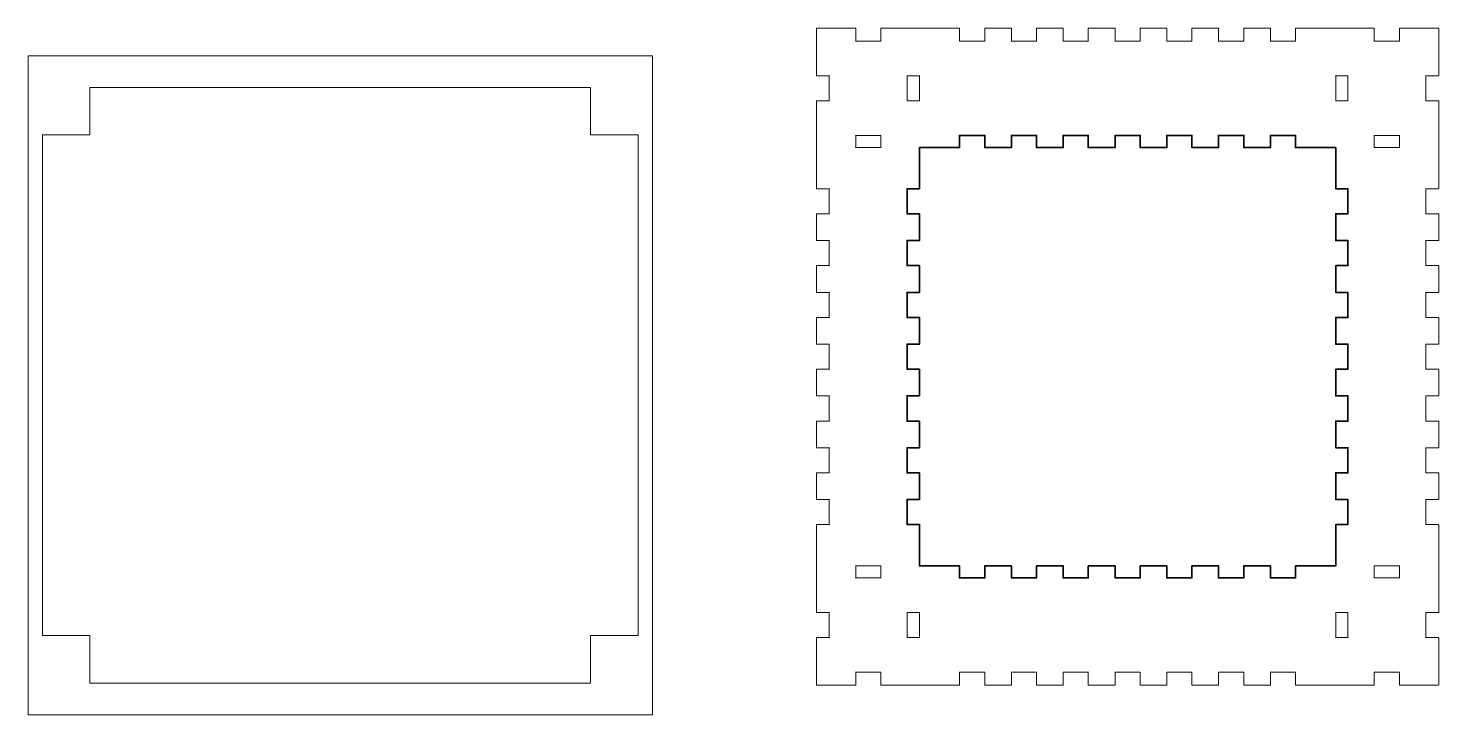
# Model space of a CAD drawing. Header units: millimetres. Extents: x 10 to 623, y 3 to 441.
# Drawn here: x 296.5 to 623.3, y 3.1 to 162.2 of the extents above; entities that cross this region are included whole.
import ezdxf

# ---------------------------------------------------------------- set-up
doc = ezdxf.new("R2010")
doc.units = ezdxf.units.MM
doc.header["$MEASUREMENT"] = 0
doc.layers.add('Layer 1', color=7, linetype='Continuous', lineweight=0)

# ---------------------------------------------------------------- blocks, each defined once
blk = doc.blocks.new('Block_5')
at = {"layer": 'Layer 1', "color": 18, "lineweight": 35, "true_color": 0x000000}
blk.add_lwpolyline([(602.22, 119.2), (602.22, 125), (599.42, 125), (599.42, 134.56), (590.1, 134.56), (590.1, 137.36), (587.2, 137.36), (584.3, 137.36), (584.3, 134.56), (578.1, 134.56), (578.1, 137.36), (575.2, 137.36), (572.3, 137.36), (572.3, 134.56), (566.1, 134.56), (566.1, 137.36), (563.2, 137.36), (560.3, 137.36), (560.3, 134.56), (554.1, 134.56), (554.1, 137.36), (551.2, 137.36), (548.3, 137.36), (548.3, 134.56), (542.1, 134.56), (542.1, 137.36), (539.2, 137.36), (536.3, 137.36), (536.3, 134.56), (530.1, 134.56), (530.1, 137.36), (527.2, 137.36), (524.3, 137.36), (524.3, 134.56), (518.1, 134.56), (518.1, 137.36), (515.2, 137.36), (512.3, 137.36), (512.3, 134.56), (502.97, 134.56), (502.97, 125), (500.17, 125), (500.17, 122.1), (500.17, 119.2), (502.97, 119.2), (502.97, 113), (500.17, 113), (500.17, 110.1), (500.17, 107.2), (502.97, 107.2), (502.97, 101), (500.17, 101), (500.17, 98.1), (500.17, 95.2), (502.97, 95.2), (502.97, 89), (500.17, 89), (500.17, 86.1), (500.17, 83.2), (502.97, 83.2), (502.97, 77), (500.17, 77), (500.17, 74.1), (500.17, 71.2), (502.97, 71.2), (502.97, 65), (500.17, 65), (500.17, 62.1), (500.17, 59.2), (502.97, 59.2), (502.97, 53), (500.17, 53), (500.17, 50.1), (500.17, 47.2), (502.97, 47.2), (502.97, 37.65), (512.3, 37.65), (512.3, 34.85), (518.1, 34.85), (518.1, 37.65), (524.3, 37.65), (524.3, 34.85), (530.1, 34.85), (530.1, 37.65), (536.3, 37.65), (536.3, 34.85), (542.1, 34.85), (542.1, 37.65), (548.3, 37.65), (548.3, 34.85), (554.1, 34.85), (554.1, 37.65), (560.3, 37.65), (560.3, 34.85), (566.1, 34.85), (566.1, 37.65), (572.3, 37.65), (572.3, 34.85), (578.1, 34.85), (578.1, 37.65), (584.3, 37.65), (584.3, 34.85), (590.1, 34.85), (590.1, 37.65), (599.42, 37.65), (599.42, 47.2), (602.22, 47.2), (602.22, 53), (599.42, 53), (599.42, 59.2), (602.22, 59.2), (602.22, 65), (599.42, 65), (599.42, 71.2), (602.22, 71.2), (602.22, 77), (599.42, 77), (599.42, 83.2), (602.22, 83.2), (602.22, 89), (599.42, 89), (599.42, 95.2), (602.22, 95.2), (602.22, 101), (599.42, 101), (599.42, 107.2), (602.22, 107.2), (602.22, 113), (599.42, 113), (599.42, 119.2)], close=True, dxfattribs=at)
for points in [[(512.3, 137.36), (512.3, 137.46), (512.2, 137.36), (512.3, 137.36), (512.3, 137.36), (512.3, 137.36), (512.3, 137.36)], [(518.1, 137.36), (518.2, 137.36), (518.1, 137.46), (518.1, 137.36), (518.1, 137.36), (518.1, 137.36), (518.1, 137.36)], [(524.3, 137.36), (524.3, 137.46), (524.2, 137.36), (524.3, 137.36), (524.3, 137.36), (524.3, 137.36), (524.3, 137.36)], [(530.1, 137.36), (530.2, 137.36), (530.1, 137.46), (530.1, 137.36), (530.1, 137.36), (530.1, 137.36), (530.1, 137.36)], [(536.3, 137.36), (536.3, 137.46), (536.2, 137.36), (536.3, 137.36), (536.3, 137.36), (536.3, 137.36), (536.3, 137.36)], [(542.1, 137.36), (542.2, 137.36), (542.1, 137.46), (542.1, 137.36), (542.1, 137.36), (542.1, 137.36), (542.1, 137.36)], [(548.3, 137.36), (548.3, 137.46), (548.2, 137.36), (548.3, 137.36), (548.3, 137.36), (548.3, 137.36), (548.3, 137.36)], [(554.1, 137.36), (554.2, 137.36), (554.1, 137.46), (554.1, 137.36), (554.1, 137.36), (554.1, 137.36), (554.1, 137.36)], [(560.3, 137.36), (560.3, 137.46), (560.2, 137.36), (560.3, 137.36), (560.3, 137.36), (560.3, 137.36), (560.3, 137.36)], [(566.1, 137.36), (566.2, 137.36), (566.1, 137.46), (566.1, 137.36), (566.1, 137.36), (566.1, 137.36), (566.1, 137.36)], [(572.3, 137.36), (572.3, 137.46), (572.2, 137.36), (572.3, 137.36), (572.3, 137.36), (572.3, 137.36), (572.3, 137.36)], [(578.1, 137.36), (578.2, 137.36), (578.1, 137.46), (578.1, 137.36), (578.1, 137.36), (578.1, 137.36), (578.1, 137.36)], [(584.3, 137.36), (584.3, 137.46), (584.2, 137.36), (584.3, 137.36), (584.3, 137.36), (584.3, 137.36), (584.3, 137.36)], [(590.1, 137.36), (590.2, 137.36), (590.1, 137.46), (590.1, 137.36), (590.1, 137.36), (590.1, 137.36), (590.1, 137.36)], [(500.17, 125), (500.17, 125.1), (500.07, 125), (500.17, 125), (500.17, 125), (500.17, 125), (500.17, 125)], [(602.22, 125), (602.32, 125), (602.22, 125.1), (602.22, 125), (602.22, 125), (602.22, 125), (602.22, 125)], [(500.17, 119.2), (500.07, 119.2), (500.17, 119.1), (500.17, 119.2), (500.17, 119.2), (500.17, 119.2), (500.17, 119.2)], [(602.22, 119.2), (602.22, 119.1), (602.32, 119.2), (602.22, 119.2), (602.22, 119.2), (602.22, 119.2), (602.22, 119.2)], [(500.17, 113), (500.17, 113.1), (500.07, 113), (500.17, 113), (500.17, 113), (500.17, 113), (500.17, 113)], [(602.22, 113), (602.32, 113), (602.22, 113.1), (602.22, 113), (602.22, 113), (602.22, 113), (602.22, 113)], [(500.17, 107.2), (500.07, 107.2), (500.17, 107.1), (500.17, 107.2), (500.17, 107.2), (500.17, 107.2), (500.17, 107.2)], [(602.22, 107.2), (602.22, 107.1), (602.32, 107.2), (602.22, 107.2), (602.22, 107.2), (602.22, 107.2), (602.22, 107.2)], [(500.17, 101), (500.17, 101.1), (500.07, 101), (500.17, 101), (500.17, 101), (500.17, 101), (500.17, 101)], [(602.22, 101), (602.32, 101), (602.22, 101.1), (602.22, 101), (602.22, 101), (602.22, 101), (602.22, 101)], [(500.17, 95.2), (500.07, 95.2), (500.17, 95.1), (500.17, 95.2), (500.17, 95.2), (500.17, 95.2), (500.17, 95.2)], [(602.22, 95.2), (602.22, 95.1), (602.32, 95.2), (602.22, 95.2), (602.22, 95.2), (602.22, 95.2), (602.22, 95.2)], [(500.17, 89), (500.17, 89.1), (500.07, 89), (500.17, 89), (500.17, 89), (500.17, 89), (500.17, 89)], [(602.22, 89), (602.32, 89), (602.22, 89.1), (602.22, 89), (602.22, 89), (602.22, 89), (602.22, 89)], [(500.17, 83.2), (500.07, 83.2), (500.17, 83.1), (500.17, 83.2), (500.17, 83.2), (500.17, 83.2), (500.17, 83.2)], [(602.22, 83.2), (602.22, 83.1), (602.32, 83.2), (602.22, 83.2), (602.22, 83.2), (602.22, 83.2), (602.22, 83.2)], [(500.17, 77), (500.17, 77.1), (500.07, 77), (500.17, 77), (500.17, 77), (500.17, 77), (500.17, 77)], [(602.22, 77), (602.32, 77), (602.22, 77.1), (602.22, 77), (602.22, 77), (602.22, 77), (602.22, 77)], [(500.17, 71.2), (500.07, 71.2), (500.17, 71.1), (500.17, 71.2), (500.17, 71.2), (500.17, 71.2), (500.17, 71.2)], [(602.22, 71.2), (602.22, 71.1), (602.32, 71.2), (602.22, 71.2), (602.22, 71.2), (602.22, 71.2), (602.22, 71.2)], [(500.17, 65), (500.17, 65.1), (500.07, 65), (500.17, 65), (500.17, 65), (500.17, 65), (500.17, 65)], [(602.22, 65), (602.32, 65), (602.22, 65.1), (602.22, 65), (602.22, 65), (602.22, 65), (602.22, 65)], [(500.17, 59.2), (500.07, 59.2), (500.17, 59.1), (500.17, 59.2), (500.17, 59.2), (500.17, 59.2), (500.17, 59.2)], [(602.22, 59.2), (602.22, 59.1), (602.32, 59.2), (602.22, 59.2), (602.22, 59.2), (602.22, 59.2), (602.22, 59.2)], [(500.17, 53), (500.17, 53.1), (500.07, 53), (500.17, 53), (500.17, 53), (500.17, 53), (500.17, 53)], [(602.22, 53), (602.32, 53), (602.22, 53.1), (602.22, 53), (602.22, 53), (602.22, 53), (602.22, 53)], [(500.17, 47.2), (500.07, 47.2), (500.17, 47.1), (500.17, 47.2), (500.17, 47.2), (500.17, 47.2), (500.17, 47.2)], [(602.22, 47.2), (602.22, 47.1), (602.32, 47.2), (602.22, 47.2), (602.22, 47.2), (602.22, 47.2), (602.22, 47.2)], [(512.3, 34.85), (512.2, 34.85), (512.3, 34.75), (512.3, 34.85), (512.3, 34.85), (512.3, 34.85), (512.3, 34.85)], [(518.1, 34.85), (518.1, 34.75), (518.2, 34.85), (518.1, 34.85), (518.1, 34.85), (518.1, 34.85), (518.1, 34.85)], [(524.3, 34.85), (524.2, 34.85), (524.3, 34.75), (524.3, 34.85), (524.3, 34.85), (524.3, 34.85), (524.3, 34.85)], [(530.1, 34.85), (530.1, 34.75), (530.2, 34.85), (530.1, 34.85), (530.1, 34.85), (530.1, 34.85), (530.1, 34.85)], [(536.3, 34.85), (536.2, 34.85), (536.3, 34.75), (536.3, 34.85), (536.3, 34.85), (536.3, 34.85), (536.3, 34.85)], [(542.1, 34.85), (542.1, 34.75), (542.2, 34.85), (542.1, 34.85), (542.1, 34.85), (542.1, 34.85), (542.1, 34.85)], [(548.3, 34.85), (548.2, 34.85), (548.3, 34.75), (548.3, 34.85), (548.3, 34.85), (548.3, 34.85), (548.3, 34.85)], [(554.1, 34.85), (554.1, 34.75), (554.2, 34.85), (554.1, 34.85), (554.1, 34.85), (554.1, 34.85), (554.1, 34.85)], [(560.3, 34.85), (560.2, 34.85), (560.3, 34.75), (560.3, 34.85), (560.3, 34.85), (560.3, 34.85), (560.3, 34.85)], [(566.1, 34.85), (566.1, 34.75), (566.2, 34.85), (566.1, 34.85), (566.1, 34.85), (566.1, 34.85), (566.1, 34.85)], [(572.3, 34.85), (572.2, 34.85), (572.3, 34.75), (572.3, 34.85), (572.3, 34.85), (572.3, 34.85), (572.3, 34.85)], [(578.1, 34.85), (578.1, 34.75), (578.2, 34.85), (578.1, 34.85), (578.1, 34.85), (578.1, 34.85), (578.1, 34.85)], [(584.3, 34.85), (584.2, 34.85), (584.3, 34.75), (584.3, 34.85), (584.3, 34.85), (584.3, 34.85), (584.3, 34.85)], [(590.1, 34.85), (590.1, 34.75), (590.2, 34.85), (590.1, 34.85), (590.1, 34.85), (590.1, 34.85), (590.1, 34.85)]]:
    blk.add_open_spline(points, degree=3, knots=[0, 0, 0, 0, 1, 1, 1, 2, 2, 2, 2], dxfattribs=at)

msp = doc.modelspace()

# ---------------------------------------------------------------- linework, layer by layer
at = {"layer": 'Layer 1', "color": 18, "lineweight": 20, "true_color": 0x000000}
for points in [[(441.11, 3.14), (296.52, 3.14), (296.52, 155.81), (441.11, 155.81)], [(437.81, 137.48), (426.81, 137.48), (426.81, 148.48), (310.81, 148.48), (310.81, 137.48), (299.81, 137.48), (299.81, 21.48), (310.81, 21.48), (310.81, 10.48), (426.81, 10.48), (426.81, 21.48), (437.81, 21.48)]]:
    msp.add_lwpolyline(points, close=True, dxfattribs=at)
msp.add_open_spline([(623.2, 10), (623.2, 10), (620.2, 10), (620.2, 10), (620.2, 10), (614.26, 10), (614.26, 10), (614.21, 10), (614.16, 10.05), (614.16, 10.1), (614.16, 10.1), (614.16, 13), (614.16, 13), (614.16, 13.1), (614.26, 13), (614.16, 13), (614.16, 13), (608.36, 13), (608.36, 13), (608.26, 13), (608.36, 13.1), (608.36, 13), (608.36, 13), (608.36, 10.1), (608.36, 10.1), (608.36, 10.05), (608.32, 10), (608.26, 10), (608.26, 10), (602.32, 10), (602.32, 10), (602.32, 10), (599.32, 10), (599.32, 10), (599.32, 10), (590.2, 10), (590.2, 10), (590.14, 10), (590.1, 10.05), (590.1, 10.1), (590.1, 10.1), (590.1, 13), (590.1, 13), (590.1, 13.1), (590.2, 13), (590.1, 13), (590.1, 13), (584.3, 13), (584.3, 13), (584.2, 13), (584.3, 13.1), (584.3, 13), (584.3, 13), (584.3, 10.1), (584.3, 10.1), (584.3, 10.05), (584.25, 10), (584.2, 10), (584.2, 10), (578.2, 10), (578.2, 10), (578.14, 10), (578.1, 10.05), (578.1, 10.1), (578.1, 10.1), (578.1, 13), (578.1, 13), (578.1, 13.1), (578.2, 13), (578.1, 13), (578.1, 13), (572.3, 13), (572.3, 13), (572.2, 13), (572.3, 13.1), (572.3, 13), (572.3, 13), (572.3, 10.1), (572.3, 10.1), (572.3, 10.05), (572.25, 10), (572.2, 10), (572.2, 10), (566.2, 10), (566.2, 10), (566.14, 10), (566.1, 10.05), (566.1, 10.1), (566.1, 10.1), (566.1, 13), (566.1, 13), (566.1, 13.1), (566.2, 13), (566.1, 13), (566.1, 13), (560.3, 13), (560.3, 13), (560.2, 13), (560.3, 13.1), (560.3, 13), (560.3, 13), (560.3, 10.1), (560.3, 10.1), (560.3, 10.05), (560.25, 10), (560.2, 10), (560.2, 10), (554.2, 10), (554.2, 10), (554.14, 10), (554.1, 10.05), (554.1, 10.1), (554.1, 10.1), (554.1, 13), (554.1, 13), (554.1, 13.1), (554.2, 13), (554.1, 13), (554.1, 13), (548.3, 13), (548.3, 13), (548.2, 13), (548.3, 13.1), (548.3, 13), (548.3, 13), (548.3, 10.1), (548.3, 10.1), (548.3, 10.05), (548.25, 10), (548.2, 10), (548.2, 10), (542.2, 10), (542.2, 10), (542.14, 10), (542.1, 10.05), (542.1, 10.1), (542.1, 10.1), (542.1, 13), (542.1, 13), (542.1, 13.1), (542.2, 13), (542.1, 13), (542.1, 13), (536.3, 13), (536.3, 13), (536.2, 13), (536.3, 13.1), (536.3, 13), (536.3, 13), (536.3, 10.1), (536.3, 10.1), (536.3, 10.05), (536.25, 10), (536.2, 10), (536.2, 10), (530.2, 10), (530.2, 10), (530.14, 10), (530.1, 10.05), (530.1, 10.1), (530.1, 10.1), (530.1, 13), (530.1, 13), (530.1, 13.1), (530.2, 13), (530.1, 13), (530.1, 13), (524.3, 13), (524.3, 13), (524.2, 13), (524.3, 13.1), (524.3, 13), (524.3, 13), (524.3, 10.1), (524.3, 10.1), (524.3, 10.05), (524.25, 10), (524.2, 10), (524.2, 10), (518.2, 10), (518.2, 10), (518.14, 10), (518.1, 10.05), (518.1, 10.1), (518.1, 10.1), (518.1, 13), (518.1, 13), (518.1, 13.1), (518.2, 13), (518.1, 13), (518.1, 13), (512.3, 13), (512.3, 13), (512.2, 13), (512.3, 13.1), (512.3, 13), (512.3, 13), (512.3, 10.1), (512.3, 10.1), (512.3, 10.05), (512.25, 10), (512.2, 10), (512.2, 10), (503.07, 10), (503.07, 10), (503.07, 10), (500.07, 10), (500.07, 10), (500.07, 10), (494.14, 10), (494.14, 10), (494.08, 10), (494.04, 10.05), (494.04, 10.1), (494.04, 10.1), (494.04, 13), (494.04, 13), (494.04, 13.1), (494.14, 13), (494.04, 13), (494.04, 13), (488.24, 13), (488.24, 13), (488.14, 13), (488.24, 13.1), (488.24, 13), (488.24, 13), (488.24, 10.1), (488.24, 10.1), (488.24, 10.05), (488.19, 10), (488.14, 10), (488.14, 10), (482.2, 10), (482.2, 10), (482.2, 10), (479.2, 10), (479.2, 10), (479.2, 10), (479.1, 10.1), (479.1, 10.1), (479.1, 10.1), (479.1, 13.1), (479.1, 13.1), (479.1, 13.1), (479.1, 20.92), (479.1, 20.92), (479.1, 20.98), (479.14, 21.02), (479.2, 21.02), (479.2, 21.02), (482.1, 21.02), (482.1, 21.02), (482.2, 21.02), (482.1, 20.92), (482.1, 21.02), (482.1, 21.02), (482.1, 26.82), (482.1, 26.82), (482.1, 26.92), (482.2, 26.82), (482.1, 26.82), (482.1, 26.82), (479.2, 26.82), (479.2, 26.82), (479.14, 26.82), (479.1, 26.87), (479.1, 26.92), (479.1, 26.92), (479.1, 34.75), (479.1, 34.75), (479.1, 34.75), (479.1, 37.75), (479.1, 37.75), (479.1, 37.75), (479.1, 47.1), (479.1, 47.1), (479.1, 47.16), (479.14, 47.2), (479.2, 47.2), (479.2, 47.2), (482.1, 47.2), (482.1, 47.2), (482.2, 47.2), (482.1, 47.1), (482.1, 47.2), (482.1, 47.2), (482.1, 53), (482.1, 53), (482.1, 53.1), (482.2, 53), (482.1, 53), (482.1, 53), (479.2, 53), (479.2, 53), (479.14, 53), (479.1, 53.05), (479.1, 53.1), (479.1, 53.1), (479.1, 59.1), (479.1, 59.1), (479.1, 59.16), (479.14, 59.2), (479.2, 59.2), (479.2, 59.2), (482.1, 59.2), (482.1, 59.2), (482.2, 59.2), (482.1, 59.1), (482.1, 59.2), (482.1, 59.2), (482.1, 65), (482.1, 65), (482.1, 65.1), (482.2, 65), (482.1, 65), (482.1, 65), (479.2, 65), (479.2, 65), (479.14, 65), (479.1, 65.05), (479.1, 65.1), (479.1, 65.1), (479.1, 71.1), (479.1, 71.1), (479.1, 71.16), (479.14, 71.2), (479.2, 71.2), (479.2, 71.2), (482.1, 71.2), (482.1, 71.2), (482.2, 71.2), (482.1, 71.1), (482.1, 71.2), (482.1, 71.2), (482.1, 77), (482.1, 77), (482.1, 77.1), (482.2, 77), (482.1, 77), (482.1, 77), (479.2, 77), (479.2, 77), (479.14, 77), (479.1, 77.05), (479.1, 77.1), (479.1, 77.1), (479.1, 83.1), (479.1, 83.1), (479.1, 83.16), (479.14, 83.2), (479.2, 83.2), (479.2, 83.2), (482.1, 83.2), (482.1, 83.2), (482.2, 83.2), (482.1, 83.1), (482.1, 83.2), (482.1, 83.2), (482.1, 89), (482.1, 89), (482.1, 89.1), (482.2, 89), (482.1, 89), (482.1, 89), (479.2, 89), (479.2, 89), (479.14, 89), (479.1, 89.05), (479.1, 89.1), (479.1, 89.1), (479.1, 95.1), (479.1, 95.1), (479.1, 95.16), (479.14, 95.2), (479.2, 95.2), (479.2, 95.2), (482.1, 95.2), (482.1, 95.2), (482.2, 95.2), (482.1, 95.1), (482.1, 95.2), (482.1, 95.2), (482.1, 101), (482.1, 101), (482.1, 101.1), (482.2, 101), (482.1, 101), (482.1, 101), (479.2, 101), (479.2, 101), (479.14, 101), (479.1, 101.05), (479.1, 101.1), (479.1, 101.1), (479.1, 107.1), (479.1, 107.1), (479.1, 107.16), (479.14, 107.2), (479.2, 107.2), (479.2, 107.2), (482.1, 107.2), (482.1, 107.2), (482.2, 107.2), (482.1, 107.1), (482.1, 107.2), (482.1, 107.2), (482.1, 113), (482.1, 113), (482.1, 113.1), (482.2, 113), (482.1, 113), (482.1, 113), (479.2, 113), (479.2, 113), (479.14, 113), (479.1, 113.05), (479.1, 113.1), (479.1, 113.1), (479.1, 119.1), (479.1, 119.1), (479.1, 119.16), (479.14, 119.2), (479.2, 119.2), (479.2, 119.2), (482.1, 119.2), (482.1, 119.2), (482.2, 119.2), (482.1, 119.1), (482.1, 119.2), (482.1, 119.2), (482.1, 125), (482.1, 125), (482.1, 125.1), (482.2, 125), (482.1, 125), (482.1, 125), (479.2, 125), (479.2, 125), (479.14, 125), (479.1, 125.05), (479.1, 125.1), (479.1, 125.1), (479.1, 134.46), (479.1, 134.46), (479.1, 134.46), (479.1, 137.46), (479.1, 137.46), (479.1, 137.46), (479.1, 145.28), (479.1, 145.28), (479.1, 145.33), (479.14, 145.38), (479.2, 145.38), (479.2, 145.38), (482.1, 145.38), (482.1, 145.38), (482.2, 145.38), (482.1, 145.28), (482.1, 145.38), (482.1, 145.38), (482.1, 151.18), (482.1, 151.18), (482.1, 151.28), (482.2, 151.18), (482.1, 151.18), (482.1, 151.18), (479.2, 151.18), (479.2, 151.18), (479.14, 151.18), (479.1, 151.22), (479.1, 151.28), (479.1, 151.28), (479.1, 159.1), (479.1, 159.1), (479.1, 159.1), (479.1, 162.1), (479.1, 162.1), (479.1, 162.1), (479.2, 162.2), (479.2, 162.2), (479.2, 162.2), (482.2, 162.2), (482.2, 162.2), (482.2, 162.2), (488.14, 162.2), (488.14, 162.2), (488.19, 162.2), (488.24, 162.16), (488.24, 162.1), (488.24, 162.1), (488.24, 159.2), (488.24, 159.2), (488.24, 159.1), (488.14, 159.2), (488.24, 159.2), (488.24, 159.2), (494.04, 159.2), (494.04, 159.2), (494.14, 159.2), (494.04, 159.1), (494.04, 159.2), (494.04, 159.2), (494.04, 162.1), (494.04, 162.1), (494.04, 162.16), (494.08, 162.2), (494.14, 162.2), (494.14, 162.2), (500.07, 162.2), (500.07, 162.2), (500.07, 162.2), (503.07, 162.2), (503.07, 162.2), (503.07, 162.2), (512.2, 162.2), (512.2, 162.2), (512.25, 162.2), (512.3, 162.16), (512.3, 162.1), (512.3, 162.1), (512.3, 159.2), (512.3, 159.2), (512.3, 159.1), (512.2, 159.2), (512.3, 159.2), (512.3, 159.2), (518.1, 159.2), (518.1, 159.2), (518.2, 159.2), (518.1, 159.1), (518.1, 159.2), (518.1, 159.2), (518.1, 162.1), (518.1, 162.1), (518.1, 162.16), (518.14, 162.2), (518.2, 162.2), (518.2, 162.2), (524.2, 162.2), (524.2, 162.2), (524.25, 162.2), (524.3, 162.16), (524.3, 162.1), (524.3, 162.1), (524.3, 159.2), (524.3, 159.2), (524.3, 159.1), (524.2, 159.2), (524.3, 159.2), (524.3, 159.2), (530.1, 159.2), (530.1, 159.2), (530.2, 159.2), (530.1, 159.1), (530.1, 159.2), (530.1, 159.2), (530.1, 162.1), (530.1, 162.1), (530.1, 162.16), (530.14, 162.2), (530.2, 162.2), (530.2, 162.2), (536.2, 162.2), (536.2, 162.2), (536.25, 162.2), (536.3, 162.16), (536.3, 162.1), (536.3, 162.1), (536.3, 159.2), (536.3, 159.2), (536.3, 159.1), (536.2, 159.2), (536.3, 159.2), (536.3, 159.2), (542.1, 159.2), (542.1, 159.2), (542.2, 159.2), (542.1, 159.1), (542.1, 159.2), (542.1, 159.2), (542.1, 162.1), (542.1, 162.1), (542.1, 162.16), (542.14, 162.2), (542.2, 162.2), (542.2, 162.2), (548.2, 162.2), (548.2, 162.2), (548.25, 162.2), (548.3, 162.16), (548.3, 162.1), (548.3, 162.1), (548.3, 159.2), (548.3, 159.2), (548.3, 159.1), (548.2, 159.2), (548.3, 159.2), (548.3, 159.2), (554.1, 159.2), (554.1, 159.2), (554.2, 159.2), (554.1, 159.1), (554.1, 159.2), (554.1, 159.2), (554.1, 162.1), (554.1, 162.1), (554.1, 162.16), (554.14, 162.2), (554.2, 162.2), (554.2, 162.2), (560.2, 162.2), (560.2, 162.2), (560.25, 162.2), (560.3, 162.16), (560.3, 162.1), (560.3, 162.1), (560.3, 159.2), (560.3, 159.2), (560.3, 159.1), (560.2, 159.2), (560.3, 159.2), (560.3, 159.2), (566.1, 159.2), (566.1, 159.2), (566.2, 159.2), (566.1, 159.1), (566.1, 159.2), (566.1, 159.2), (566.1, 162.1), (566.1, 162.1), (566.1, 162.16), (566.14, 162.2), (566.2, 162.2), (566.2, 162.2), (572.2, 162.2), (572.2, 162.2), (572.25, 162.2), (572.3, 162.16), (572.3, 162.1), (572.3, 162.1), (572.3, 159.2), (572.3, 159.2), (572.3, 159.1), (572.2, 159.2), (572.3, 159.2), (572.3, 159.2), (578.1, 159.2), (578.1, 159.2), (578.2, 159.2), (578.1, 159.1), (578.1, 159.2), (578.1, 159.2), (578.1, 162.1), (578.1, 162.1), (578.1, 162.16), (578.14, 162.2), (578.2, 162.2), (578.2, 162.2), (584.2, 162.2), (584.2, 162.2), (584.25, 162.2), (584.3, 162.16), (584.3, 162.1), (584.3, 162.1), (584.3, 159.2), (584.3, 159.2), (584.3, 159.1), (584.2, 159.2), (584.3, 159.2), (584.3, 159.2), (590.1, 159.2), (590.1, 159.2), (590.2, 159.2), (590.1, 159.1), (590.1, 159.2), (590.1, 159.2), (590.1, 162.1), (590.1, 162.1), (590.1, 162.16), (590.14, 162.2), (590.2, 162.2), (590.2, 162.2), (599.32, 162.2), (599.32, 162.2), (599.32, 162.2), (602.32, 162.2), (602.32, 162.2), (602.32, 162.2), (608.26, 162.2), (608.26, 162.2), (608.32, 162.2), (608.36, 162.16), (608.36, 162.1), (608.36, 162.1), (608.36, 159.2), (608.36, 159.2), (608.36, 159.1), (608.26, 159.2), (608.36, 159.2), (608.36, 159.2), (614.16, 159.2), (614.16, 159.2), (614.26, 159.2), (614.16, 159.1), (614.16, 159.2), (614.16, 159.2), (614.16, 162.1), (614.16, 162.1), (614.16, 162.16), (614.21, 162.2), (614.26, 162.2), (614.26, 162.2), (620.2, 162.2), (620.2, 162.2), (620.2, 162.2), (623.2, 162.2), (623.2, 162.2), (623.2, 162.2), (623.3, 162.1), (623.3, 162.1), (623.3, 162.1), (623.3, 159.1), (623.3, 159.1), (623.3, 159.1), (623.3, 151.28), (623.3, 151.28), (623.3, 151.22), (623.25, 151.18), (623.2, 151.18), (623.2, 151.18), (620.3, 151.18), (620.3, 151.18), (620.2, 151.18), (620.3, 151.28), (620.3, 151.18), (620.3, 151.18), (620.3, 145.38), (620.3, 145.38), (620.3, 145.28), (620.2, 145.38), (620.3, 145.38), (620.3, 145.38), (623.2, 145.38), (623.2, 145.38), (623.25, 145.38), (623.3, 145.33), (623.3, 145.28), (623.3, 145.28), (623.3, 137.46), (623.3, 137.46), (623.3, 137.46), (623.3, 134.46), (623.3, 134.46), (623.3, 134.46), (623.3, 125.1), (623.3, 125.1), (623.3, 125.05), (623.25, 125), (623.2, 125), (623.2, 125), (620.3, 125), (620.3, 125), (620.2, 125), (620.3, 125.1), (620.3, 125), (620.3, 125), (620.3, 119.2), (620.3, 119.2), (620.3, 119.1), (620.2, 119.2), (620.3, 119.2), (620.3, 119.2), (623.2, 119.2), (623.2, 119.2), (623.25, 119.2), (623.3, 119.16), (623.3, 119.1), (623.3, 119.1), (623.3, 113.1), (623.3, 113.1), (623.3, 113.05), (623.25, 113), (623.2, 113), (623.2, 113), (620.3, 113), (620.3, 113), (620.2, 113), (620.3, 113.1), (620.3, 113), (620.3, 113), (620.3, 107.2), (620.3, 107.2), (620.3, 107.1), (620.2, 107.2), (620.3, 107.2), (620.3, 107.2), (623.2, 107.2), (623.2, 107.2), (623.25, 107.2), (623.3, 107.16), (623.3, 107.1), (623.3, 107.1), (623.3, 101.1), (623.3, 101.1), (623.3, 101.05), (623.25, 101), (623.2, 101), (623.2, 101), (620.3, 101), (620.3, 101), (620.2, 101), (620.3, 101.1), (620.3, 101), (620.3, 101), (620.3, 95.2), (620.3, 95.2), (620.3, 95.1), (620.2, 95.2), (620.3, 95.2), (620.3, 95.2), (623.2, 95.2), (623.2, 95.2), (623.25, 95.2), (623.3, 95.16), (623.3, 95.1), (623.3, 95.1), (623.3, 89.1), (623.3, 89.1), (623.3, 89.05), (623.25, 89), (623.2, 89), (623.2, 89), (620.3, 89), (620.3, 89), (620.2, 89), (620.3, 89.1), (620.3, 89), (620.3, 89), (620.3, 83.2), (620.3, 83.2), (620.3, 83.1), (620.2, 83.2), (620.3, 83.2), (620.3, 83.2), (623.2, 83.2), (623.2, 83.2), (623.25, 83.2), (623.3, 83.16), (623.3, 83.1), (623.3, 83.1), (623.3, 77.1), (623.3, 77.1), (623.3, 77.05), (623.25, 77), (623.2, 77), (623.2, 77), (620.3, 77), (620.3, 77), (620.2, 77), (620.3, 77.1), (620.3, 77), (620.3, 77), (620.3, 71.2), (620.3, 71.2), (620.3, 71.1), (620.2, 71.2), (620.3, 71.2), (620.3, 71.2), (623.2, 71.2), (623.2, 71.2), (623.25, 71.2), (623.3, 71.16), (623.3, 71.1), (623.3, 71.1), (623.3, 65.1), (623.3, 65.1), (623.3, 65.05), (623.25, 65), (623.2, 65), (623.2, 65), (620.3, 65), (620.3, 65), (620.2, 65), (620.3, 65.1), (620.3, 65), (620.3, 65), (620.3, 59.2), (620.3, 59.2), (620.3, 59.1), (620.2, 59.2), (620.3, 59.2), (620.3, 59.2), (623.2, 59.2), (623.2, 59.2), (623.25, 59.2), (623.3, 59.16), (623.3, 59.1), (623.3, 59.1), (623.3, 53.1), (623.3, 53.1), (623.3, 53.05), (623.25, 53), (623.2, 53), (623.2, 53), (620.3, 53), (620.3, 53), (620.2, 53), (620.3, 53.1), (620.3, 53), (620.3, 53), (620.3, 47.2), (620.3, 47.2), (620.3, 47.1), (620.2, 47.2), (620.3, 47.2), (620.3, 47.2), (623.2, 47.2), (623.2, 47.2), (623.25, 47.2), (623.3, 47.16), (623.3, 47.1), (623.3, 47.1), (623.3, 37.75), (623.3, 37.75), (623.3, 37.75), (623.3, 34.75), (623.3, 34.75), (623.3, 34.75), (623.3, 26.92), (623.3, 26.92), (623.3, 26.87), (623.25, 26.82), (623.2, 26.82), (623.2, 26.82), (620.3, 26.82), (620.3, 26.82), (620.2, 26.82), (620.3, 26.92), (620.3, 26.82), (620.3, 26.82), (620.3, 21.02), (620.3, 21.02), (620.3, 20.92), (620.2, 21.02), (620.3, 21.02), (620.3, 21.02), (623.2, 21.02), (623.2, 21.02), (623.25, 21.02), (623.3, 20.98), (623.3, 20.92), (623.3, 20.92), (623.3, 13.1), (623.3, 13.1), (623.3, 13.1), (623.3, 10.1), (623.3, 10.1)], degree=3, knots=[0, 0, 0, 0, 1, 1, 1, 2, 2, 2, 3, 3, 3, 4, 4, 4, 5, 5, 5, 6, 6, 6, 7, 7, 7, 8, 8, 8, 9, 9, 9, 10, 10, 10, 11, 11, 11, 12, 12, 12, 13, 13, 13, 14, 14, 14, 15, 15, 15, 16, 16, 16, 17, 17, 17, 18, 18, 18, 19, 19, 19, 20, 20, 20, 21, 21, 21, 22, 22, 22, 23, 23, 23, 24, 24, 24, 25, 25, 25, 26, 26, 26, 27, 27, 27, 28, 28, 28, 29, 29, 29, 30, 30, 30, 31, 31, 31, 32, 32, 32, 33, 33, 33, 34, 34, 34, 35, 35, 35, 36, 36, 36, 37, 37, 37, 38, 38, 38, 39, 39, 39, 40, 40, 40, 41, 41, 41, 42, 42, 42, 43, 43, 43, 44, 44, 44, 45, 45, 45, 46, 46, 46, 47, 47, 47, 48, 48, 48, 49, 49, 49, 50, 50, 50, 51, 51, 51, 52, 52, 52, 53, 53, 53, 54, 54, 54, 55, 55, 55, 56, 56, 56, 57, 57, 57, 58, 58, 58, 59, 59, 59, 60, 60, 60, 61, 61, 61, 62, 62, 62, 63, 63, 63, 64, 64, 64, 65, 65, 65, 66, 66, 66, 67, 67, 67, 68, 68, 68, 69, 69, 69, 70, 70, 70, 71, 71, 71, 72, 72, 72, 73, 73, 73, 74, 74, 74, 75, 75, 75, 76, 76, 76, 77, 77, 77, 78, 78, 78, 79, 79, 79, 80, 80, 80, 81, 81, 81, 82, 82, 82, 83, 83, 83, 84, 84, 84, 85, 85, 85, 86, 86, 86, 87, 87, 87, 88, 88, 88, 89, 89, 89, 90, 90, 90, 91, 91, 91, 92, 92, 92, 93, 93, 93, 94, 94, 94, 95, 95, 95, 96, 96, 96, 97, 97, 97, 98, 98, 98, 99, 99, 99, 100, 100, 100, 101, 101, 101, 102, 102, 102, 103, 103, 103, 104, 104, 104, 105, 105, 105, 106, 106, 106, 107, 107, 107, 108, 108, 108, 109, 109, 109, 110, 110, 110, 111, 111, 111, 112, 112, 112, 113, 113, 113, 114, 114, 114, 115, 115, 115, 116, 116, 116, 117, 117, 117, 118, 118, 118, 119, 119, 119, 120, 120, 120, 121, 121, 121, 122, 122, 122, 123, 123, 123, 124, 124, 124, 125, 125, 125, 126, 126, 126, 127, 127, 127, 128, 128, 128, 129, 129, 129, 130, 130, 130, 131, 131, 131, 132, 132, 132, 133, 133, 133, 134, 134, 134, 135, 135, 135, 136, 136, 136, 137, 137, 137, 138, 138, 138, 139, 139, 139, 140, 140, 140, 141, 141, 141, 142, 142, 142, 143, 143, 143, 144, 144, 144, 145, 145, 145, 146, 146, 146, 147, 147, 147, 148, 148, 148, 149, 149, 149, 150, 150, 150, 151, 151, 151, 152, 152, 152, 153, 153, 153, 154, 154, 154, 155, 155, 155, 156, 156, 156, 157, 157, 157, 158, 158, 158, 159, 159, 159, 160, 160, 160, 161, 161, 161, 162, 162, 162, 163, 163, 163, 164, 164, 164, 165, 165, 165, 166, 166, 166, 167, 167, 167, 168, 168, 168, 169, 169, 169, 170, 170, 170, 171, 171, 171, 172, 172, 172, 173, 173, 173, 174, 174, 174, 175, 175, 175, 176, 176, 176, 177, 177, 177, 178, 178, 178, 179, 179, 179, 180, 180, 180, 181, 181, 181, 182, 182, 182, 183, 183, 183, 184, 184, 184, 185, 185, 185, 186, 186, 186, 187, 187, 187, 188, 188, 188, 189, 189, 189, 190, 190, 190, 191, 191, 191, 192, 192, 192, 193, 193, 193, 194, 194, 194, 195, 195, 195, 196, 196, 196, 197, 197, 197, 198, 198, 198, 199, 199, 199, 200, 200, 200, 201, 201, 201, 202, 202, 202, 203, 203, 203, 204, 204, 204, 205, 205, 205, 206, 206, 206, 207, 207, 207, 208, 208, 208, 209, 209, 209, 210, 210, 210, 211, 211, 211, 212, 212, 212, 213, 213, 213, 214, 214, 214, 215, 215, 215, 216, 216, 216, 217, 217, 217, 218, 218, 218, 219, 219, 219, 220, 220, 220, 221, 221, 221, 222, 222, 222, 223, 223, 223, 224, 224, 224, 225, 225, 225, 226, 226, 226, 227, 227, 227, 228, 228, 228, 229, 229, 229, 230, 230, 230, 231, 231, 231, 232, 232, 232, 233, 233, 233, 234, 234, 234, 235, 235, 235, 236, 236, 236, 237, 237, 237, 238, 238, 238, 239, 239, 239, 240, 240, 240, 241, 241, 241, 242, 242, 242, 243, 243, 243, 244, 244, 244, 245, 245, 245, 246, 246, 246, 247, 247, 247, 248, 248, 248, 249, 249, 249, 250, 250, 250, 251, 251, 251, 252, 252, 252, 253, 253, 253, 254, 254, 254, 255, 255, 255, 256, 256, 256, 257, 257, 257, 258, 258, 258, 259, 259, 259, 260, 260, 260, 261, 261, 261, 262, 262, 262, 263, 263, 263, 264, 264, 264, 265, 265, 265, 266, 266, 266, 267, 267, 267, 268, 268, 268, 269, 269, 269, 270, 270, 270, 271, 271, 271, 272, 272, 272, 273, 273, 273, 274, 274, 274, 275, 275, 275, 276, 276, 276, 277, 277, 277, 278, 278, 278, 279, 279, 279, 280, 280, 280, 281, 281, 281, 282, 282, 282, 283, 283, 283, 284, 284, 284, 285, 285, 285, 286, 286, 286, 287, 287, 287, 288, 288, 288, 289, 289, 289, 290, 290, 290, 291, 291, 291, 292, 292, 292, 293, 293, 293, 294, 294, 294, 295, 295, 295, 296, 296, 296, 297, 297, 297, 298, 298, 298, 299, 299, 299, 300, 300, 300, 301, 301, 301, 302, 302, 302, 303, 303, 303, 304, 304, 304, 305, 305, 305, 306, 306, 306, 307, 307, 307, 308, 308, 308, 309, 309, 309, 310, 310, 310, 311, 311, 311, 312, 312, 312, 313, 313, 313, 314, 314, 314, 315, 315, 315, 316, 316, 316, 317, 317, 317, 318, 318, 318, 319, 319, 319, 319], dxfattribs=at)
at = {"layer": 'Layer 1', "color": 5, "lineweight": 20, "true_color": 0x0000ff}
for points in [[(500.17, 148.28), (500.17, 148.28), (500.17, 151.18), (500.17, 151.18), (500.17, 151.28), (500.07, 151.18), (500.17, 151.18), (500.17, 151.18), (502.97, 151.18), (502.97, 151.18), (503.07, 151.18), (502.97, 151.28), (502.97, 151.18), (502.97, 151.18), (502.97, 145.38), (502.97, 145.38), (502.97, 145.28), (503.07, 145.38), (502.97, 145.38), (502.97, 145.38), (500.17, 145.38), (500.17, 145.38), (500.07, 145.38), (500.17, 145.28), (500.17, 145.38), (500.17, 145.38), (500.17, 148.28), (500.17, 148.28)], [(599.42, 148.28), (599.42, 148.28), (599.42, 151.18), (599.42, 151.18), (599.42, 151.28), (599.32, 151.18), (599.42, 151.18), (599.42, 151.18), (602.22, 151.18), (602.22, 151.18), (602.32, 151.18), (602.22, 151.28), (602.22, 151.18), (602.22, 151.18), (602.22, 145.38), (602.22, 145.38), (602.22, 145.28), (602.32, 145.38), (602.22, 145.38), (602.22, 145.38), (599.42, 145.38), (599.42, 145.38), (599.32, 145.38), (599.42, 145.28), (599.42, 145.38), (599.42, 145.38), (599.42, 148.28), (599.42, 148.28)], [(491.14, 137.36), (491.14, 137.36), (494.04, 137.36), (494.04, 137.36), (494.14, 137.36), (494.04, 137.46), (494.04, 137.36), (494.04, 137.36), (494.04, 134.56), (494.04, 134.56), (494.04, 134.46), (494.14, 134.56), (494.04, 134.56), (494.04, 134.56), (488.24, 134.56), (488.24, 134.56), (488.14, 134.56), (488.24, 134.46), (488.24, 134.56), (488.24, 134.56), (488.24, 137.36), (488.24, 137.36), (488.24, 137.46), (488.14, 137.36), (488.24, 137.36), (488.24, 137.36), (491.14, 137.36), (491.14, 137.36)], [(611.26, 137.36), (611.26, 137.36), (614.16, 137.36), (614.16, 137.36), (614.26, 137.36), (614.16, 137.46), (614.16, 137.36), (614.16, 137.36), (614.16, 134.56), (614.16, 134.56), (614.16, 134.46), (614.26, 134.56), (614.16, 134.56), (614.16, 134.56), (608.36, 134.56), (608.36, 134.56), (608.26, 134.56), (608.36, 134.46), (608.36, 134.56), (608.36, 134.56), (608.36, 137.36), (608.36, 137.36), (608.36, 137.46), (608.26, 137.36), (608.36, 137.36), (608.36, 137.36), (611.26, 137.36), (611.26, 137.36)], [(491.14, 37.65), (491.14, 37.65), (494.04, 37.65), (494.04, 37.65), (494.14, 37.65), (494.04, 37.75), (494.04, 37.65), (494.04, 37.65), (494.04, 34.85), (494.04, 34.85), (494.04, 34.75), (494.14, 34.85), (494.04, 34.85), (494.04, 34.85), (488.24, 34.85), (488.24, 34.85), (488.14, 34.85), (488.24, 34.75), (488.24, 34.85), (488.24, 34.85), (488.24, 37.65), (488.24, 37.65), (488.24, 37.75), (488.14, 37.65), (488.24, 37.65), (488.24, 37.65), (491.14, 37.65), (491.14, 37.65)], [(611.26, 37.65), (611.26, 37.65), (614.16, 37.65), (614.16, 37.65), (614.26, 37.65), (614.16, 37.75), (614.16, 37.65), (614.16, 37.65), (614.16, 34.85), (614.16, 34.85), (614.16, 34.75), (614.26, 34.85), (614.16, 34.85), (614.16, 34.85), (608.36, 34.85), (608.36, 34.85), (608.26, 34.85), (608.36, 34.75), (608.36, 34.85), (608.36, 34.85), (608.36, 37.65), (608.36, 37.65), (608.36, 37.75), (608.26, 37.65), (608.36, 37.65), (608.36, 37.65), (611.26, 37.65), (611.26, 37.65)], [(500.17, 23.92), (500.17, 23.92), (500.17, 26.82), (500.17, 26.82), (500.17, 26.92), (500.07, 26.82), (500.17, 26.82), (500.17, 26.82), (502.97, 26.82), (502.97, 26.82), (503.07, 26.82), (502.97, 26.92), (502.97, 26.82), (502.97, 26.82), (502.97, 21.02), (502.97, 21.02), (502.97, 20.92), (503.07, 21.02), (502.97, 21.02), (502.97, 21.02), (500.17, 21.02), (500.17, 21.02), (500.07, 21.02), (500.17, 20.92), (500.17, 21.02), (500.17, 21.02), (500.17, 23.92), (500.17, 23.92)], [(599.42, 23.92), (599.42, 23.92), (599.42, 26.82), (599.42, 26.82), (599.42, 26.92), (599.32, 26.82), (599.42, 26.82), (599.42, 26.82), (602.22, 26.82), (602.22, 26.82), (602.32, 26.82), (602.22, 26.92), (602.22, 26.82), (602.22, 26.82), (602.22, 21.02), (602.22, 21.02), (602.22, 20.92), (602.32, 21.02), (602.22, 21.02), (602.22, 21.02), (599.42, 21.02), (599.42, 21.02), (599.32, 21.02), (599.42, 20.92), (599.42, 21.02), (599.42, 21.02), (599.42, 23.92), (599.42, 23.92)]]:
    msp.add_open_spline(points, degree=3, knots=[0, 0, 0, 0, 1, 1, 1, 2, 2, 2, 3, 3, 3, 4, 4, 4, 5, 5, 5, 6, 6, 6, 7, 7, 7, 8, 8, 8, 9, 9, 9, 9], dxfattribs=at)

# ---------------------------------------------------------------- block references
at = {"layer": 'Layer 1'}
msp.add_blockref('Block_5', (0, 0), dxfattribs=at)

doc.saveas('drawing.dxf')
